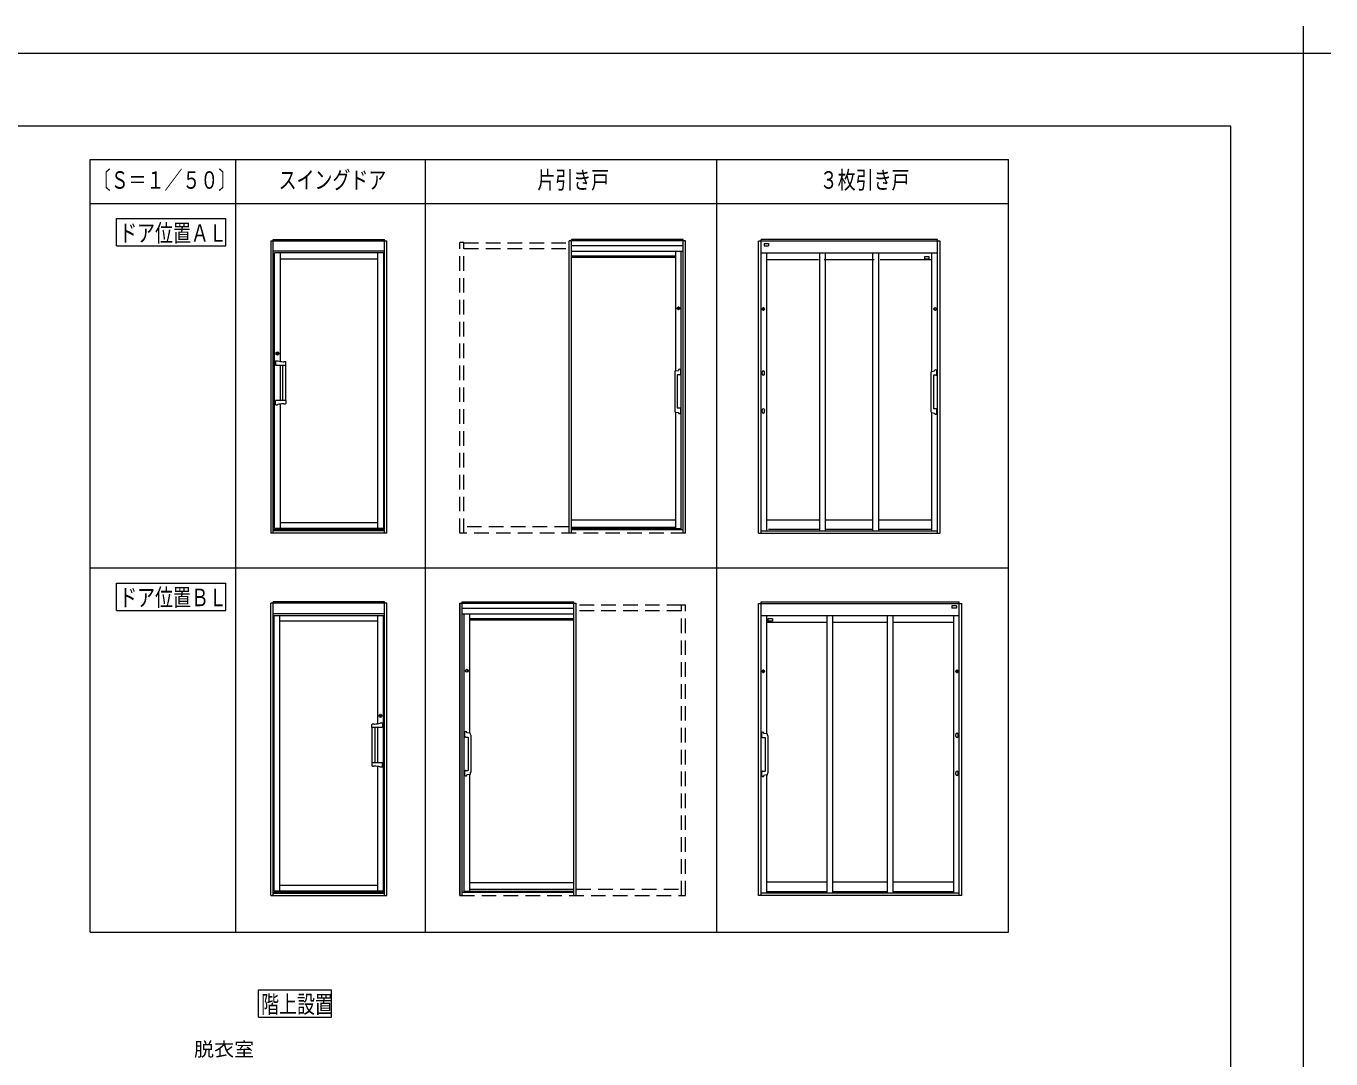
# Model space of a CAD drawing. Units: millimetres on the paper. Extents: x -305 to 305, y -152 to 152.
# Drawn here: x -56.3 to 122.7, y 10.6 to 152.3 of the extents above; entities that cross this region are included whole.
import ezdxf
from ezdxf.enums import TextEntityAlignment as Align

# ---------------------------------------------------------------- set-up
doc = ezdxf.new("R2010")
doc.units = ezdxf.units.MM
doc.linetypes.add('DASHED2', pattern=[3, 2, -1])
for name, color, linetype, lineweight in [('0-1_VIEW0001', 7, 'Continuous', 9), ('0-2_VIEW0002', 7, 'Continuous', 9), ('0-3_1図面枠', 7, 'Continuous', 9), ('0-4_図面枠', 3, 'Continuous', 9), ('0-5_DEFPOINTS', 7, 'Continuous', 9)]:
    doc.layers.add(name, color=color, linetype=linetype, lineweight=lineweight)
doc.styles.add('ＭＳ ゴシック', font='')
doc.styles.get('ＭＳ ゴシック').set_extended_font_data('MS Gothic')

# ---------------------------------------------------------------- blocks, each defined once
blk = doc.blocks.new('グループ-6')
at = {"layer": '0-3_1図面枠'}
for p, q in [((4200, 2895), (4200, 3045)), ((4275, 2970), (4125, 2970))]:
    blk.add_line(p, q, dxfattribs=at)

msp = doc.modelspace()

# ---------------------------------------------------------------- linework, layer by layer
at = {"layer": '0-1_VIEW0001'}
for p, q in [((-24.398, 16.287), (-24.398, 20.037)), ((-24.398, 20.037), (-14.398, 20.037)), ((-14.398, 16.287), (-14.398, 20.037)), ((-24.398, 16.287), (-14.398, 16.287))]:
    msp.add_line(p, q, dxfattribs=at)
at = {"layer": '0-2_VIEW0002'}
for p, q in [((-47.498, 133.928), (78.502, 133.928)), ((-47.498, 27.928), (-47.498, 133.928)), ((-27.498, 27.928), (-27.498, 133.928)), ((-1.498, 27.928), (-1.498, 133.928)), ((38.502, 27.928), (38.502, 133.928)), ((78.502, 27.928), (78.502, 133.928)), ((-47.498, 127.928), (78.502, 127.928)), ((-43.873, 122.094), (-43.873, 125.844)), ((-43.873, 125.844), (-28.873, 125.844)), ((-28.873, 122.094), (-28.873, 125.844)), ((-43.873, 122.094), (-28.873, 122.094)), ((-22.698, 122.789), (-22.698, 82.686)), ((-22.698, 122.786), (-6.778, 122.786)), ((-22.368, 122.986), (-7.108, 122.986)), ((-22.368, 82.686), (-22.368, 122.986)), ((-7.108, 82.686), (-7.108, 122.986)), ((-6.778, 82.686), (-6.778, 122.789)), ((34.192, 122.786), (18.212, 122.786)), ((18.212, 82.686), (18.212, 122.786)), ((18.242, 82.686), (18.242, 122.786)), ((33.862, 122.986), (18.542, 122.986)), ((18.542, 82.686), (18.542, 122.986)), ((33.862, 122.116), (18.542, 122.116)), ((33.862, 82.686), (33.862, 122.986)), ((34.162, 82.686), (34.162, 122.786)), ((34.192, 82.686), (34.192, 122.786)), ((69.112, 122.746), (44.192, 122.746)), ((44.192, 82.686), (44.192, 122.746)), ((68.742, 122.986), (44.562, 122.986)), ((44.562, 82.686), (44.562, 122.986)), ((44.962, 122.446), (44.962, 122.126)), ((44.962, 122.446), (45.562, 122.446)), ((44.962, 122.126), (45.562, 122.126)), ((45.562, 122.446), (45.562, 122.126)), ((68.742, 82.686), (68.742, 122.986)), ((69.112, 82.686), (69.112, 122.746)), ((-7.108, 121.386), (-22.368, 121.386)), ((-7.208, 121.126), (-22.208, 121.126)), ((-22.208, 83.326), (-22.208, 121.126)), ((-21.408, 121.126), (-21.408, 106.261)), ((-21.408, 120.326), (-8.008, 120.326)), ((-8.008, 83.326), (-8.008, 121.126)), ((-7.208, 83.326), (-7.208, 121.126)), ((33.862, 121.316), (18.542, 121.316)), ((18.562, 83.29), (18.562, 121.316)), ((32.842, 120.706), (18.562, 120.706)), ((32.842, 120.51), (18.562, 120.51)), ((32.842, 104.952), (32.842, 121.316)), ((33.602, 83.148), (33.602, 121.316)), ((68.742, 121.116), (44.562, 121.116)), ((45.322, 83.012), (45.322, 121.116)), ((52.422, 120.19), (45.322, 120.19)), ((52.611, 83.012), (52.611, 121.116)), ((60.082, 120.19), (53.222, 120.19)), ((53.411, 83.012), (53.411, 121.116)), ((59.892, 83.012), (59.892, 121.116)), ((60.692, 83.012), (60.692, 121.116)), ((67.982, 120.19), (60.882, 120.19)), ((66.962, 120.625), (66.962, 120.305)), ((66.962, 120.625), (67.562, 120.625)), ((66.962, 120.305), (67.562, 120.305)), ((67.562, 120.625), (67.562, 120.305)), ((67.982, 104.868), (67.982, 121.116)), ((44.782, 113.546), (44.782, 113.346)), ((44.942, 113.346), (44.942, 113.546)), ((68.362, 113.346), (68.362, 113.546)), ((68.522, 113.546), (68.522, 113.346)), ((-21.875, 107.496), (-21.875, 107.156)), ((-21.742, 107.496), (-21.742, 107.156)), ((-22.072, 105.741), (-21.069, 105.741)), ((-22.038, 106.341), (-21.778, 106.341)), ((-21.778, 106.341), (-21.743, 106.319)), ((-21.408, 105.741), (-21.408, 100.911)), ((-21.408, 105.741), (-21.408, 100.911)), ((-21.078, 100.911), (-21.078, 105.741)), ((-21.069, 105.741), (-21.018, 105.741)), ((-20.93, 106.208), (-20.868, 106.208)), ((-20.658, 100.911), (-20.658, 105.741)), ((-20.658, 105.741), (-20.652, 105.741)), ((-20.638, 106.114), (-20.638, 106.154)), ((-20.638, 105.747), (-20.638, 106.114)), ((32.706, 104.692), (32.706, 99.567)), ((32.832, 104.95), (33.218, 105.021)), ((33.046, 104.43), (33.046, 99.83)), ((33.376, 104.43), (33.046, 104.43)), ((44.692, 104.788), (44.692, 104.763)), ((44.692, 104.528), (44.692, 104.763)), ((45.022, 104.764), (45.022, 104.763)), ((45.032, 104.788), (45.032, 104.763)), ((45.032, 104.528), (45.032, 104.763)), ((67.846, 104.608), (67.846, 99.483)), ((67.972, 104.866), (68.358, 104.937)), ((68.516, 104.346), (68.186, 104.346)), ((68.186, 104.346), (68.186, 99.746)), ((-22.072, 100.911), (-21.069, 100.911)), ((-22.038, 100.311), (-21.778, 100.311)), ((-21.743, 100.333), (-21.778, 100.311)), ((-21.408, 100.391), (-21.408, 83.326)), ((-21.069, 100.911), (-21.018, 100.911)), ((-20.93, 100.443), (-20.868, 100.443)), ((-20.658, 100.911), (-20.652, 100.911)), ((-20.638, 100.905), (-20.638, 100.537)), ((-20.638, 100.537), (-20.638, 100.498)), ((32.832, 99.309), (33.218, 99.239)), ((32.842, 83.29), (32.842, 99.307)), ((33.376, 99.83), (33.046, 99.83)), ((44.692, 99.588), (44.692, 99.563)), ((44.692, 99.328), (44.692, 99.563)), ((45.022, 99.564), (45.022, 99.563)), ((45.032, 99.588), (45.032, 99.563)), ((45.032, 99.328), (45.032, 99.563)), ((67.972, 99.225), (68.358, 99.155)), ((67.982, 83.012), (67.982, 99.224)), ((68.516, 99.746), (68.186, 99.746)), ((32.842, 84.49), (18.562, 84.49)), ((45.322, 84.538), (52.611, 84.538)), ((53.411, 84.538), (59.892, 84.538)), ((60.692, 84.538), (67.982, 84.538)), ((-22.368, 82.686), (-22.698, 82.686)), ((-7.108, 83.13), (-22.368, 83.13)), ((-7.108, 83.001), (-22.368, 83.001)), ((-6.778, 82.686), (-22.368, 82.686)), ((-7.208, 83.326), (-22.208, 83.326)), ((-8.008, 84.126), (-21.408, 84.126)), ((33.602, 83.29), (18.542, 83.29)), ((33.862, 83.148), (18.542, 83.148)), ((18.562, 83.53), (32.842, 83.53)), ((44.192, 82.686), (69.112, 82.686)), ((44.562, 83.012), (68.742, 83.012)), ((45.562, 83.216), (52.611, 83.216)), ((53.411, 83.216), (59.892, 83.216)), ((60.692, 83.216), (67.982, 83.216)), ((-47.498, 77.928), (78.502, 77.928)), ((-43.873, 72.094), (-43.873, 75.844)), ((-43.873, 75.844), (-28.873, 75.844)), ((-28.873, 72.094), (-28.873, 75.844)), ((-43.873, 72.094), (-28.873, 72.094)), ((-22.699, 32.973), (-22.699, 73.076)), ((-6.779, 73.073), (-22.699, 73.073)), ((-7.109, 73.273), (-22.369, 73.273)), ((-22.369, 32.973), (-22.369, 73.273)), ((-22.369, 71.673), (-7.109, 71.673)), ((-7.109, 32.973), (-7.109, 73.273)), ((-6.779, 32.973), (-6.779, 73.076)), ((3.222, 73.072), (19.202, 73.072)), ((3.222, 32.972), (3.222, 73.072)), ((3.252, 32.972), (3.252, 73.072)), ((3.552, 73.272), (18.872, 73.272)), ((3.552, 32.972), (3.552, 73.272)), ((3.552, 72.402), (18.872, 72.402)), ((18.872, 32.972), (18.872, 73.272)), ((19.172, 32.972), (19.172, 73.072)), ((19.202, 32.972), (19.202, 73.072)), ((44.191, 73.032), (72.112, 73.032)), ((44.561, 32.972), (44.561, 73.272)), ((44.561, 73.272), (71.742, 73.272)), ((71.342, 72.732), (70.742, 72.732)), ((70.742, 72.732), (70.742, 72.412)), ((71.742, 32.972), (71.742, 73.272)), ((72.112, 32.972), (72.112, 73.032)), ((-22.269, 33.613), (-22.269, 71.413)), ((-22.269, 71.413), (-7.269, 71.413)), ((-21.469, 33.613), (-21.469, 71.413)), ((-8.069, 70.613), (-21.469, 70.613)), ((-8.069, 71.413), (-8.069, 56.547)), ((-7.269, 33.613), (-7.269, 71.413)), ((3.552, 71.602), (18.872, 71.602)), ((3.812, 33.434), (3.812, 71.602)), ((4.572, 55.239), (4.572, 71.602)), ((4.572, 70.992), (18.852, 70.992)), ((4.572, 70.796), (18.852, 70.796)), ((18.852, 33.576), (18.852, 71.602)), ((44.561, 71.402), (71.742, 71.402)), ((45.321, 55.155), (45.321, 71.402)), ((45.321, 70.476), (53.611, 70.476)), ((46.101, 70.911), (45.501, 70.911)), ((45.501, 70.911), (45.501, 70.591)), ((53.611, 33.298), (53.611, 71.402)), ((54.411, 33.298), (54.411, 71.402)), ((54.411, 70.476), (61.892, 70.476)), ((61.892, 33.298), (61.892, 71.402)), ((62.692, 33.298), (62.692, 71.402)), ((62.692, 70.476), (70.981, 70.476)), ((70.981, 33.298), (70.981, 71.402)), ((44.781, 63.832), (44.781, 63.632)), ((44.941, 63.632), (44.941, 63.832)), ((71.362, 63.632), (71.362, 63.832)), ((71.522, 63.832), (71.522, 63.632)), ((-7.735, 57.782), (-7.735, 57.443)), ((-7.602, 57.782), (-7.602, 57.443)), ((-8.839, 56.401), (-8.839, 56.44)), ((-8.839, 56.034), (-8.839, 56.401)), ((-8.819, 56.028), (-8.825, 56.028)), ((-8.819, 51.198), (-8.819, 56.028)), ((-8.547, 56.495), (-8.609, 56.495)), ((-8.408, 56.028), (-8.459, 56.028)), ((-7.405, 56.028), (-8.408, 56.028)), ((-8.399, 51.198), (-8.399, 56.028)), ((-8.069, 56.028), (-8.069, 51.198)), ((-8.069, 56.028), (-8.069, 51.198)), ((-7.699, 56.628), (-7.734, 56.606)), ((-7.439, 56.628), (-7.699, 56.628)), ((4.037, 54.716), (4.367, 54.716)), ((4.581, 55.237), (4.195, 55.307)), ((4.367, 54.716), (4.367, 50.116)), ((4.707, 54.979), (4.707, 49.854)), ((44.787, 54.632), (45.117, 54.632)), ((45.331, 55.153), (44.945, 55.223)), ((45.117, 54.632), (45.117, 50.032)), ((45.457, 54.895), (45.457, 49.77)), ((71.272, 55.075), (71.272, 55.05)), ((71.272, 54.815), (71.272, 55.05)), ((71.282, 55.051), (71.282, 55.05)), ((71.612, 55.075), (71.612, 55.05)), ((71.612, 54.815), (71.612, 55.05)), ((-8.839, 51.192), (-8.839, 50.824)), ((-8.839, 50.824), (-8.839, 50.785)), ((-8.819, 51.198), (-8.825, 51.198)), ((-8.547, 50.73), (-8.609, 50.73)), ((-8.408, 51.198), (-8.459, 51.198)), ((-7.405, 51.198), (-8.408, 51.198)), ((-8.069, 50.678), (-8.069, 33.613)), ((-7.734, 50.619), (-7.699, 50.598)), ((-7.439, 50.598), (-7.699, 50.598)), ((4.037, 50.116), (4.367, 50.116)), ((4.581, 49.596), (4.195, 49.525)), ((4.572, 33.576), (4.572, 49.594)), ((44.787, 50.032), (45.117, 50.032)), ((45.331, 49.512), (44.945, 49.442)), ((45.321, 33.298), (45.321, 49.51)), ((71.272, 49.875), (71.272, 49.85)), ((71.272, 49.615), (71.272, 49.85)), ((71.282, 49.851), (71.282, 49.85)), ((71.612, 49.875), (71.612, 49.85)), ((71.612, 49.615), (71.612, 49.85)), ((-21.469, 34.413), (-8.069, 34.413)), ((4.572, 34.776), (18.852, 34.776)), ((53.611, 34.824), (45.321, 34.824)), ((61.892, 34.824), (54.411, 34.824)), ((70.981, 34.824), (62.692, 34.824)), ((-22.699, 32.973), (-7.109, 32.973)), ((-22.369, 33.417), (-7.109, 33.417)), ((-22.369, 33.287), (-7.109, 33.287)), ((-22.269, 33.613), (-7.269, 33.613)), ((-7.109, 32.973), (-6.779, 32.973)), ((3.552, 33.434), (18.872, 33.434)), ((3.812, 33.576), (18.872, 33.576)), ((18.852, 33.816), (4.572, 33.816)), ((71.742, 33.298), (44.561, 33.298)), ((53.611, 33.502), (45.321, 33.502)), ((61.892, 33.502), (54.411, 33.502)), ((70.981, 33.502), (62.692, 33.502)), ((-47.498, 27.928), (78.502, 27.928))]:
    msp.add_line(p, q, dxfattribs=at)
at = {"layer": '0-2_VIEW0002', "linetype": 'DASHED2'}
for p, q in [((3.782, 122.546), (3.222, 122.546)), ((3.222, 82.686), (3.222, 122.546)), ((3.782, 82.686), (3.782, 122.546)), ((3.782, 122.506), (18.212, 122.506)), ((3.782, 121.726), (18.212, 121.726)), ((34.192, 82.686), (3.222, 82.686)), ((18.212, 83.546), (3.782, 83.546)), ((33.632, 72.792), (19.202, 72.792)), ((33.632, 72.012), (19.202, 72.012)), ((33.632, 72.832), (34.192, 72.832)), ((33.632, 32.972), (33.632, 72.832)), ((34.192, 32.972), (34.192, 72.832)), ((3.222, 32.972), (34.192, 32.972)), ((19.202, 33.832), (33.632, 33.832))]:
    msp.add_line(p, q, dxfattribs=at)
at = {"layer": '0-2_VIEW0002', "color": 5}
for p, q in [((33.142, 113.626), (33.142, 113.426)), ((33.302, 113.426), (33.302, 113.626)), ((4.112, 63.712), (4.112, 63.912)), ((4.272, 63.912), (4.272, 63.712))]:
    msp.add_line(p, q, dxfattribs=at)
at = {"layer": '0-2_VIEW0002'}
for points in [[(-22.078, 106.3), (-22.067, 106.329), (-22.038, 106.341)], [(-22.078, 106.3), (-22.078, 106.268), (-22.078, 105.747)], [(-21.753, 106.32), (-21.751, 106.319), (-21.747, 106.318)], [(-21.018, 105.741), (-20.718, 105.741), (-20.644, 105.741)], [(-22.078, 100.351), (-22.078, 100.383), (-22.078, 100.905)], [(-22.038, 100.311), (-22.067, 100.323), (-22.078, 100.351)], [(-21.753, 100.332), (-21.751, 100.332), (-21.747, 100.334)], [(-21.018, 100.911), (-20.718, 100.911), (-20.644, 100.911)], [(72.112, 32.972), (44.191, 32.972), (44.191, 73.032)], [(71.342, 72.732), (71.342, 72.412), (70.742, 72.412)], [(46.101, 70.911), (46.101, 70.591), (45.501, 70.591)], [(-8.459, 56.028), (-8.759, 56.028), (-8.833, 56.028)], [(-7.724, 56.607), (-7.726, 56.606), (-7.73, 56.605)], [(-7.399, 56.587), (-7.41, 56.616), (-7.439, 56.628)], [(-7.399, 56.587), (-7.399, 56.555), (-7.399, 56.034)], [(-8.459, 51.198), (-8.759, 51.198), (-8.833, 51.198)], [(-7.724, 50.618), (-7.726, 50.619), (-7.73, 50.62)], [(-7.439, 50.598), (-7.41, 50.609), (-7.399, 50.638)], [(-7.399, 50.638), (-7.399, 50.67), (-7.399, 51.192)]]:
    msp.add_lwpolyline(points, dxfattribs=at)
at = {"layer": '0-2_VIEW0002', "color": 5}
for centre in [(33.222, 113.526), (4.192, 63.812)]:
    msp.add_circle(centre, 0.18, dxfattribs=at)
at = {"layer": '0-2_VIEW0002'}
for centre, radius in [((44.862, 113.446), 0.18), ((68.442, 113.446), 0.18), ((-21.808, 107.326), 0.2), ((44.861, 63.732), 0.18), ((71.442, 63.732), 0.18), ((-7.669, 57.613), 0.2)]:
    msp.add_circle(centre, radius, dxfattribs=at)
at = {"layer": '0-2_VIEW0002', "color": 5}
for centre, start, end in [((33.222, 113.626), 0, 180), ((33.222, 113.426), 180, 0), ((4.192, 63.912), 0, 180), ((4.192, 63.712), 180, 0)]:
    msp.add_arc(centre, 0.08, start, end, dxfattribs=at)
at = {"layer": '0-2_VIEW0002'}
for centre, radius, start, end in [((44.862, 113.546), 0.08, 0, 180), ((44.862, 113.346), 0.08, 180, 0), ((68.442, 113.546), 0.08, 0, 180), ((68.442, 113.346), 0.08, 180, 0), ((-21.846, 107.39), 0.125, 96.09293, 115.12696), ((-21.854, 107.496), 0.02, 105.31237, 179.86718), ((-21.762, 107.496), 0.02, 0.13282, 74.68763), ((-21.77, 107.39), 0.125, 64.87304, 83.90707), ((-22.072, 105.747), 0.006, 179.99996, 270.00004), ((-21.846, 107.261), 0.125, 244.87304, 263.90707), ((-21.854, 107.156), 0.02, 180.13282, 254.68763), ((-21.762, 107.156), 0.02, 285.31237, 359.86718), ((-21.77, 107.261), 0.125, 276.09293, 295.12696), ((-20.351, 113.55), 7.366, 259.07474, 264.87), ((-20.936, 106.659), 0.452, 260.67368, 270.77983), ((-20.863, 104.487), 1.721, 84.36865, 90.15842), ((-20.69, 106.148), 0.0516, 6.01215, 95.16959), ((-20.644, 105.747), 0.006, 269.99996, 0.00004), ((33.561, 104.692), 0.855, 166.34724, 180), ((32.769, 104.884), 0.04, 121.01643, 166.34723), ((32.877, 104.704), 0.25, 100.34664, 121.01643), ((35.206, 104.8), 2, 171.77083, 173.65671), ((33.306, 105.074), 0.08, 114.4011, 171.77083), ((33.376, 104.92), 0.25, 65.5989, 114.4011), ((33.376, 104.68), 0.25, 270, 294.4011), ((33.446, 105.074), 0.08, 8.22917, 65.5989), ((33.446, 104.525), 0.08, 294.4011, 351.77083), ((31.546, 104.8), 2, 351.77083, 8.22917), ((44.862, 104.788), 0.17, 0, 180), ((44.862, 104.528), 0.17, 180, 0), ((68.701, 104.608), 0.855, 166.34724, 180), ((67.909, 104.8), 0.04, 121.01643, 166.34723), ((68.017, 104.62), 0.25, 100.34664, 121.01643), ((70.346, 104.716), 2, 171.77083, 173.65671), ((68.446, 104.99), 0.08, 114.4011, 171.77083), ((68.516, 104.836), 0.25, 65.5989, 114.4011), ((68.516, 104.596), 0.25, 270, 294.4011), ((68.586, 104.99), 0.08, 8.22917, 65.5989), ((68.586, 104.441), 0.08, 294.4011, 351.77083), ((66.686, 104.716), 2, 351.77083, 8.22917), ((-22.072, 100.905), 0.006, 89.99996, 180.00004), ((-20.351, 93.101), 7.366, 95.12992, 100.92519), ((-20.936, 99.992), 0.452, 89.22017, 99.32632), ((-20.863, 102.165), 1.721, 269.84158, 275.63135), ((-20.69, 100.503), 0.0516, 264.83102, 353.98847), ((-20.644, 100.905), 0.006, 359.99996, 90.00004), ((33.562, 99.567), 0.855, 176.40785, 193.71459), ((32.771, 99.374), 0.04, 193.71459, 239.43879), ((32.877, 99.555), 0.25, 239.43879, 259.65336), ((35.206, 99.46), 2, 186.34329, 188.22917), ((33.306, 99.185), 0.08, 188.22917, 245.5989), ((33.376, 99.34), 0.25, 245.5989, 294.4011), ((33.376, 99.58), 0.25, 65.5989, 90), ((33.446, 99.734), 0.08, 8.22917, 65.5989), ((33.446, 99.185), 0.08, 294.4011, 351.77083), ((31.546, 99.46), 2, 351.77083, 8.22917), ((44.862, 99.588), 0.17, 0, 180), ((44.862, 99.328), 0.17, 180, 0), ((68.701, 99.483), 0.855, 180, 193.65276), ((67.909, 99.291), 0.04, 193.65277, 238.98357), ((68.017, 99.471), 0.25, 238.98357, 259.65336), ((70.346, 99.376), 2, 186.34329, 188.22917), ((68.446, 99.101), 0.08, 188.22917, 245.5989), ((68.516, 99.256), 0.25, 245.5989, 294.4011), ((68.516, 99.496), 0.25, 65.5989, 90), ((68.586, 99.65), 0.08, 8.22917, 65.5989), ((68.586, 99.101), 0.08, 294.4011, 351.77083), ((66.686, 99.376), 2, 351.77083, 8.22917), ((44.861, 63.832), 0.08, 0, 180), ((44.861, 63.632), 0.08, 180, 0), ((71.442, 63.832), 0.08, 0, 180), ((71.442, 63.632), 0.08, 180, 0), ((-7.707, 57.677), 0.125, 96.09293, 115.12696), ((-7.707, 57.548), 0.125, 244.87304, 263.90707), ((-7.715, 57.782), 0.02, 105.31237, 179.86718), ((-7.715, 57.443), 0.02, 180.13282, 254.68763), ((-7.631, 57.677), 0.125, 64.87304, 83.90707), ((-7.623, 57.782), 0.02, 0.13282, 74.68763), ((-7.623, 57.443), 0.02, 285.31237, 359.86718), ((-7.631, 57.548), 0.125, 276.09293, 295.12696), ((-8.833, 56.034), 0.006, 179.99996, 270.00004), ((-8.787, 56.435), 0.0516, 84.83041, 173.98785), ((-8.614, 54.773), 1.721, 89.84158, 95.63135), ((-8.541, 56.946), 0.452, 269.22022, 279.32637), ((-9.126, 63.837), 7.366, 275.12992, 280.92519), ((-7.405, 56.034), 0.006, 269.99996, 0.00004), ((5.867, 55.086), 2, 171.77083, 188.22917), ((3.967, 55.361), 0.08, 114.4011, 171.77083), ((3.967, 54.812), 0.08, 188.22917, 245.5989), ((4.037, 55.206), 0.25, 65.5989, 114.4011), ((4.037, 54.966), 0.25, 245.5989, 270), ((4.107, 55.361), 0.08, 8.22917, 65.5989), ((2.207, 55.086), 2, 6.34329, 8.22917), ((4.536, 54.991), 0.25, 58.98357, 79.65336), ((4.644, 55.171), 0.04, 13.65277, 58.98357), ((3.852, 54.979), 0.855, 0, 13.65276), ((46.617, 55.002), 2, 171.77083, 188.22917), ((44.717, 55.277), 0.08, 114.4011, 171.77083), ((44.717, 54.728), 0.08, 188.22917, 245.5989), ((44.787, 55.122), 0.25, 65.5989, 114.4011), ((44.787, 54.882), 0.25, 245.5989, 270), ((44.857, 55.277), 0.08, 8.22917, 65.5989), ((42.957, 55.002), 2, 6.34329, 8.22917), ((45.286, 54.907), 0.25, 58.98357, 79.65336), ((45.394, 55.087), 0.04, 13.65277, 58.98357), ((44.602, 54.895), 0.855, 0, 13.65276), ((71.442, 55.075), 0.17, 0, 180), ((71.442, 54.815), 0.17, 180, 0), ((-8.833, 51.192), 0.006, 89.99996, 180.00004), ((-8.787, 50.79), 0.0516, 186.01153, 275.16898), ((-8.614, 52.452), 1.721, 264.36865, 270.15842), ((-8.541, 50.279), 0.452, 80.67363, 90.77978), ((-9.126, 43.388), 7.366, 79.07481, 84.87008), ((-7.405, 51.192), 0.006, 359.99996, 90.00004), ((5.867, 49.746), 2, 171.77083, 188.22917), ((3.967, 50.021), 0.08, 114.4011, 171.77083), ((3.967, 49.472), 0.08, 188.22917, 245.5989), ((4.037, 49.866), 0.25, 90, 114.4011), ((4.037, 49.626), 0.25, 245.5989, 294.4011), ((4.107, 49.472), 0.08, 294.4011, 351.77083), ((2.207, 49.746), 2, 351.77083, 353.65671), ((4.536, 49.842), 0.25, 280.34664, 300.56121), ((4.643, 49.661), 0.04, 300.56121, 346.28541), ((3.851, 49.854), 0.855, 346.28541, 3.59215), ((46.617, 49.662), 2, 171.77083, 188.22917), ((44.717, 49.937), 0.08, 114.4011, 171.77083), ((44.717, 49.388), 0.08, 188.22917, 245.5989), ((44.787, 49.782), 0.25, 90, 114.4011), ((44.787, 49.542), 0.25, 245.5989, 294.4011), ((44.857, 49.388), 0.08, 294.4011, 351.77083), ((42.957, 49.662), 2, 351.77083, 353.65671), ((45.286, 49.758), 0.25, 280.34664, 301.01643), ((45.394, 49.578), 0.04, 301.01643, 346.34723), ((44.602, 49.77), 0.855, 346.34724, 0), ((71.442, 49.875), 0.17, 0, 180), ((71.442, 49.615), 0.17, 180, 0)]:
    msp.add_arc(centre, radius, start, end, dxfattribs=at)
at = {"layer": '0-4_図面枠'}
msp.add_lwpolyline([(-291.017, -138.498), (108.983, -138.498), (108.983, 138.502), (-291.017, 138.502)], close=True, dxfattribs=at)
at = {"layer": '0-5_DEFPOINTS'}
for p, q in [((118.983, 148.502), (-301.017, 148.502)), ((118.983, -148.498), (118.983, 148.502))]:
    msp.add_line(p, q, dxfattribs=at)

# ---------------------------------------------------------------- block references
at = {"layer": '0-3_1図面枠', "xscale": 0.05, "yscale": 0.05}
msp.add_blockref('グループ-6', (-91.017, 0.002), dxfattribs=at)
msp.add_blockref('グループ-6', (-91.017, 0.002), dxfattribs=at)

# ---------------------------------------------------------------- texts
at = {"layer": '0-1_VIEW0001', "style": 'ＭＳ ゴシック'}
for s, height, width, p in [('階上設置', 2.405, 0.75, (-24.041, 16.138)), ('脱衣室', 1.921, 1.05, (-33.25, 10.348))]:
    msp.add_text(s, height=height, dxfattribs=dict(at, width=width)).set_placement(p, align=Align.BOTTOM_LEFT)
at = {"layer": '0-2_VIEW0002', "style": 'ＭＳ ゴシック', "width": 0.75}
for s, p in [('〔Ｓ＝１／５０〕', (-47.142, 129.215)), ('スイングドア', (-21.642, 129.215)), ('片引き戸', (13.858, 129.215)), ('３枚引き戸', (52.608, 129.215)), ('ドア位置ＡＬ', (-43.516, 121.945)), ('ドア位置ＢＬ', (-43.516, 71.945))]:
    msp.add_text(s, height=2.405, dxfattribs=at).set_placement(p, align=Align.BOTTOM_LEFT)

doc.saveas('drawing.dxf')
